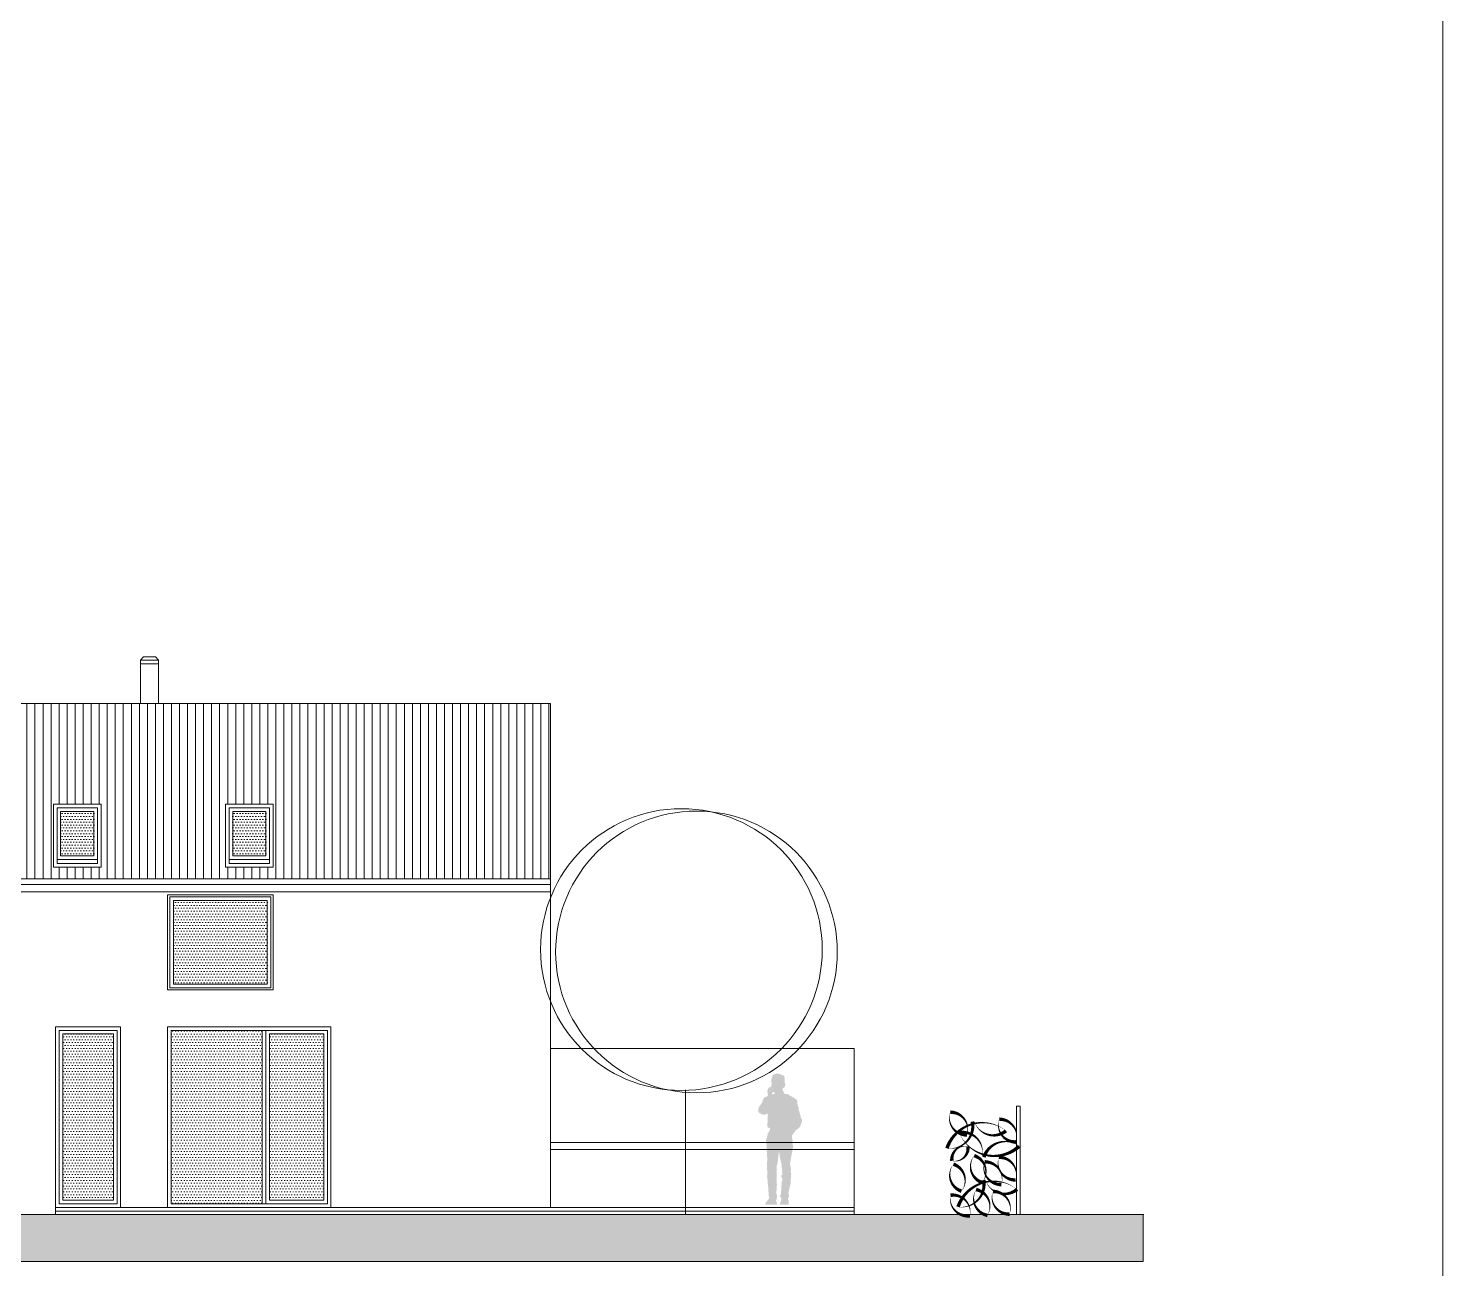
# Model space of a CAD drawing. Header units: metres. Extents: x -686 to 211, y -481 to 125.
# Drawn here: x -201.23 to -181.66, y -110.24 to -93.08 of the extents above; entities that cross this region are included whole.
import ezdxf

# ---------------------------------------------------------------- set-up
doc = ezdxf.new("R2010")
doc.units = ezdxf.units.M
for name, color, linetype in [('2 lidi', 4, 'Continuous'), ('SRAFA', 251, 'Continuous'), ('SRAFY', 3, 'Continuous'), ('stávající stromy', 86, 'Continuous'), ('zariz.predmety', 203, 'Continuous'), ('ZDIVO', 1, 'Continuous')]:
    doc.layers.add(name, color=color, linetype=linetype)
doc.layers.add('FLOATING-WINDOWS', color=2, linetype='Continuous', plot=False)
doc.layers.add('FLOATINGWINDOWS', color=2, linetype='Continuous', plot=False)
pattern_1 = [(0, (81.519393, 220.94663), (0.01984375, 0.0396875), [0, -0.0396875])]

# ---------------------------------------------------------------- blocks, each defined once
blk = doc.blocks.new('pan')
at = {"layer": '2 lidi'}
h = blk.add_hatch(color=254, dxfattribs=at)
h.dxf.hatch_style = 1
h.paths.add_polyline_path([(162.087, 139.288), (162.087, 139.304), (162.075, 139.323), (162.039, 139.455), (162.039, 139.474), (162.037, 139.487), (162.029, 139.499), (162.025, 139.515), (162.018, 139.57), (162.013, 139.582), (161.978, 139.607), (161.908, 139.646), (161.89, 139.659), (161.848, 139.663), (161.839, 139.674), (161.829, 139.695), (161.821, 139.708), (161.818, 139.736), (161.829, 139.749), (161.838, 139.749), (161.851, 139.772), (161.855, 139.791), (161.854, 139.81), (161.848, 139.815), (161.847, 139.883), (161.839, 139.911), (161.823, 139.919), (161.794, 139.931), (161.766, 139.942), (161.747, 139.944), (161.704, 139.936), (161.678, 139.915), (161.67, 139.893), (161.663, 139.861), (161.662, 139.83), (161.665, 139.815), (161.669, 139.803), (161.67, 139.8), (161.667, 139.798), (161.662, 139.786), (161.66, 139.763), (161.652, 139.761), (161.634, 139.75), (161.623, 139.745), (161.621, 139.741), (161.607, 139.705), (161.607, 139.696), (161.613, 139.654), (161.615, 139.642), (161.611, 139.633), (161.603, 139.628), (161.582, 139.619), (161.568, 139.617), (161.559, 139.609), (161.538, 139.558), (161.538, 139.548), (161.507, 139.502), (161.494, 139.486), (161.49, 139.474), (161.485, 139.461), (161.481, 139.45), (161.481, 139.431), (161.485, 139.412), (161.495, 139.4), (161.511, 139.391), (161.525, 139.383), (161.54, 139.378), (161.548, 139.377), (161.571, 139.375), (161.579, 139.378), (161.591, 139.38), (161.603, 139.39), (161.607, 139.392), (161.614, 139.385), (161.611, 139.363), (161.609, 139.346), (161.613, 139.329), (161.613, 139.288), (161.607, 139.255), (161.609, 139.234), (161.607, 139.208), (161.617, 139.198), (161.633, 139.192), (161.643, 139.184), (161.643, 139.167), (161.638, 139.153), (161.628, 139.141), (161.615, 139.118), (161.607, 139.109), (161.611, 139.1), (161.608, 139.08), (161.589, 139.029), (161.592, 138.989), (161.597, 138.955), (161.595, 138.93), (161.597, 138.887), (161.601, 138.851), (161.605, 138.777), (161.604, 138.715), (161.604, 138.669), (161.604, 138.643), (161.605, 138.543), (161.603, 138.528), (161.605, 138.515), (161.607, 138.507), (161.612, 138.429), (161.617, 138.387), (161.621, 138.358), (161.623, 138.34), (161.619, 138.317), (161.626, 138.294), (161.622, 138.276), (161.627, 138.252), (161.631, 138.245), (161.63, 138.239), (161.629, 138.235), (161.634, 138.23), (161.627, 138.211), (161.596, 138.171), (161.583, 138.155), (161.582, 138.147), (161.578, 138.144), (161.578, 138.133), (161.597, 138.128), (161.74, 138.128), (161.742, 138.151), (161.737, 138.159), (161.725, 138.192), (161.734, 138.203), (161.736, 138.209), (161.742, 138.245), (161.742, 138.258), (161.731, 138.286), (161.739, 138.404), (161.735, 138.456), (161.736, 138.591), (161.738, 138.675), (161.748, 138.703), (161.757, 138.779), (161.765, 138.849), (161.774, 138.857), (161.776, 138.804), (161.805, 138.681), (161.806, 138.649), (161.81, 138.613), (161.813, 138.596), (161.806, 138.576), (161.818, 138.56), (161.813, 138.546), (161.803, 138.538), (161.799, 138.516), (161.813, 138.498), (161.813, 138.465), (161.806, 138.448), (161.802, 138.38), (161.795, 138.27), (161.78, 138.25), (161.785, 138.242), (161.792, 138.23), (161.802, 138.232), (161.801, 138.195), (161.795, 138.181), (161.788, 138.164), (161.789, 138.154), (161.782, 138.148), (161.782, 138.128), (161.798, 138.128), (161.855, 138.128), (161.907, 138.134), (161.904, 138.155), (161.899, 138.159), (161.905, 138.173), (161.903, 138.184), (161.892, 138.2), (161.891, 138.221), (161.903, 138.238), (161.908, 138.25), (161.903, 138.274), (161.897, 138.29), (161.928, 138.421), (161.929, 138.483), (161.936, 138.51), (161.933, 138.542), (161.939, 138.556), (161.936, 138.567), (161.929, 138.585), (161.929, 138.6), (161.933, 138.61), (161.932, 138.633), (161.929, 138.657), (161.921, 138.698), (161.941, 138.818), (161.961, 138.907), (161.958, 139.004), (161.958, 139.018), (161.952, 139.028), (161.95, 139.046), (161.95, 139.058), (161.947, 139.069), (161.949, 139.09), (161.953, 139.092), (161.977, 139.131), (161.986, 139.131), (161.989, 139.145), (162.01, 139.17), (162.034, 139.18), (162.058, 139.209), (162.078, 139.254)])
h.paths.add_polyline_path([(161.678, 139.655), (161.67, 139.666), (161.668, 139.672), (161.671, 139.678), (161.678, 139.675), (161.679, 139.688), (161.684, 139.692), (161.695, 139.688), (161.703, 139.683), (161.708, 139.675), (161.703, 139.664), (161.689, 139.659)], flags=16)
h.paths.add_polyline_path([(161.683, 139.724), (161.679, 139.733), (161.684, 139.733), (161.687, 139.729), (161.688, 139.725)], flags=16)
h.paths.add_polyline_path([(161.638, 139.723), (161.642, 139.733), (161.658, 139.739), (161.648, 139.729)], flags=16)

msp = doc.modelspace()

# ---------------------------------------------------------------- hatches: boundary and pattern name
at = {"linetype": 'Continuous', "lineweight": 0}
h = msp.add_hatch(dxfattribs=at)
h.set_pattern_fill('DOTS', color=256, scale=0.025, style=0)
h.paths.add_polyline_path([(-200.781, -103.912), (-200.321, -103.912), (-200.321, -104.527), (-200.781, -104.527)])
h = msp.add_hatch(dxfattribs=at)
h.set_pattern_fill('DOTS', color=256, scale=0.025, style=0)
h.paths.add_polyline_path([(-198.4, -103.912), (-197.94, -103.912), (-197.94, -104.527), (-198.4, -104.527)])
h = msp.add_hatch(dxfattribs=at)
h.set_pattern_fill('DOTS', color=256, scale=0.025, style=0)
h.paths.add_polyline_path([(-199.221, -105.143), (-197.921, -105.143), (-197.921, -106.3), (-199.221, -106.3)])
h = msp.add_hatch(dxfattribs=at)
h.set_pattern_fill('DOTS', color=256, scale=0.025, style=0)
h.set_pattern_definition(pattern_1)
h.paths.add_polyline_path([(-200.051, -106.99), (-200.751, -106.99), (-200.751, -109.29), (-200.051, -109.29)])
h = msp.add_hatch(dxfattribs=at)
h.set_pattern_fill('DOTS', color=256, scale=0.025, style=0)
h.set_pattern_definition(pattern_1)
h.paths.add_polyline_path([(-197.99, -106.94), (-199.251, -106.94), (-199.251, -109.34), (-197.99, -109.34)])
h = msp.add_hatch(dxfattribs=at)
h.set_pattern_fill('DOTS', color=256, scale=0.025, style=0)
h.set_pattern_definition(pattern_1)
h.paths.add_polyline_path([(-197.14, -106.99), (-197.89, -106.99), (-197.89, -109.29), (-197.14, -109.29)])
at = {"layer": 'SRAFA', "linetype": 'Continuous', "lineweight": 0}
h = msp.add_hatch(dxfattribs=at)
h.set_pattern_fill('LINE', color=256, scale=0.035, angle=90, style=0)
h.paths.add_polyline_path([(-207.101, -102.42), (-194.001, -102.42), (-194.001, -104.842), (-207.101, -104.842)])
h.paths.add_polyline_path([(-205.356, -103.812), (-204.696, -103.812), (-204.696, -104.68), (-205.356, -104.68)], flags=16)
h.paths.add_polyline_path([(-202.951, -103.812), (-202.291, -103.812), (-202.291, -104.68), (-202.951, -104.68)], flags=16)
h.paths.add_polyline_path([(-200.881, -103.812), (-200.221, -103.812), (-200.221, -104.68), (-200.881, -104.68)], flags=16)
h.paths.add_polyline_path([(-198.5, -103.812), (-197.84, -103.812), (-197.84, -104.68), (-198.5, -104.68)], flags=16)
msp.add_hatch(color=256, dxfattribs=at).paths.add_polyline_path([(-214.267, -109.64), (-214.267, -110.14), (-185.799, -110.14), (-185.799, -109.49), (-212.001, -109.49), (-212.001, -109.64)])

# ---------------------------------------------------------------- linework, layer by layer
at = {"linetype": 'Continuous', "lineweight": 0}
for p, q in [((-194.001, -102.42), (-207.101, -102.42)), ((-194.001, -106.89), (-194.001, -102.427)), ((-207.101, -104.842), (-194.001, -104.842)), ((-207.101, -104.924), (-194.008, -104.924)), ((-207.101, -105.023), (-194.001, -105.023)), ((-197.04, -109.39), (-197.04, -106.89)), ((-194.001, -109.39), (-194.001, -106.89)), ((-189.801, -107.19), (-194.001, -107.19)), ((-189.801, -109.49), (-189.801, -107.19)), ((-189.801, -108.49), (-194.001, -108.49)), ((-189.801, -108.59), (-194.001, -108.59)), ((-189.801, -109.39), (-200.851, -109.39)), ((-199.301, -109.39), (-200.851, -109.39)), ((-200.851, -109.39), (-200.851, -109.49)), ((-189.801, -109.44), (-200.851, -109.44))]:
    msp.add_line(p, q, dxfattribs=at)
at = {"layer": 'FLOATING-WINDOWS', "linetype": 'Continuous', "lineweight": 0}
msp.add_lwpolyline([(-207.101, -102.42), (-194.001, -102.42), (-194.001, -104.842), (-207.101, -104.842)], close=True, dxfattribs=at)
at = {"layer": 'FLOATINGWINDOWS', "linetype": 'Continuous', "lineweight": 0}
msp.add_lwpolyline([(-181.655, -73.195), (-216.445, -73.195), (-216.445, -262.94), (-181.655, -262.94)], close=True, dxfattribs=at)
at = {"layer": 'SRAFA', "linetype": 'Continuous', "lineweight": 0, "flags": 128}
msp.add_lwpolyline([(-214.267, -109.64), (-214.267, -110.14), (-185.799, -110.14), (-185.799, -109.49), (-212.001, -109.49), (-212.001, -109.64)], close=True, dxfattribs=at)
at = {"layer": 'SRAFY', "linetype": 'Continuous', "lineweight": 0}
for p, q in [((-199.676, -101.82), (-199.633, -101.77)), ((-199.633, -101.77), (-199.47, -101.77)), ((-199.426, -101.82), (-199.47, -101.77)), ((-199.676, -102.42), (-199.676, -101.82)), ((-199.676, -101.82), (-199.426, -101.82)), ((-199.676, -101.87), (-199.426, -101.87)), ((-199.426, -102.42), (-199.426, -101.82)), ((-200.831, -103.862), (-200.271, -103.862)), ((-200.831, -104.63), (-200.831, -103.862)), ((-200.271, -104.63), (-200.271, -103.862)), ((-198.45, -103.862), (-197.89, -103.862)), ((-198.45, -104.63), (-198.45, -103.862)), ((-197.89, -104.63), (-197.89, -103.862)), ((-200.831, -104.577), (-200.271, -104.577)), ((-200.831, -104.63), (-200.271, -104.63)), ((-198.45, -104.577), (-197.89, -104.577)), ((-198.45, -104.63), (-197.89, -104.63)), ((-197.99, -106.94), (-197.99, -109.34)), ((-197.94, -106.94), (-197.94, -109.34)), ((-187.551, -109.49), (-187.551, -107.99)), ((-187.501, -107.99), (-187.551, -107.99)), ((-187.501, -109.49), (-187.501, -107.99))]:
    msp.add_line(p, q, dxfattribs=at)
for points in [[(-200.881, -103.812), (-200.221, -103.812), (-200.221, -104.68), (-200.881, -104.68)], [(-200.831, -103.862), (-200.271, -103.862), (-200.271, -104.63), (-200.831, -104.63)], [(-200.831, -103.862), (-200.271, -103.862), (-200.271, -104.577), (-200.831, -104.577)], [(-200.781, -103.912), (-200.321, -103.912), (-200.321, -104.527), (-200.781, -104.527)], [(-198.5, -103.812), (-197.84, -103.812), (-197.84, -104.68), (-198.5, -104.68)], [(-198.45, -103.862), (-197.89, -103.862), (-197.89, -104.63), (-198.45, -104.63)], [(-198.45, -103.862), (-197.89, -103.862), (-197.89, -104.577), (-198.45, -104.577)], [(-198.4, -103.912), (-197.94, -103.912), (-197.94, -104.527), (-198.4, -104.527)], [(-199.301, -105.063), (-197.841, -105.063), (-197.841, -106.38), (-199.301, -106.38)], [(-199.271, -105.093), (-197.871, -105.093), (-197.871, -106.35), (-199.271, -106.35)], [(-199.221, -105.143), (-197.921, -105.143), (-197.921, -106.3), (-199.221, -106.3)], [(-200.851, -106.89), (-199.951, -106.89), (-199.951, -109.39), (-200.851, -109.39)], [(-200.801, -106.94), (-200.001, -106.94), (-200.001, -109.34), (-200.801, -109.34)], [(-200.751, -106.99), (-200.051, -106.99), (-200.051, -109.29), (-200.751, -109.29)], [(-199.301, -106.89), (-197.04, -106.89), (-197.04, -109.39), (-199.301, -109.39)], [(-199.301, -106.89), (-197.04, -106.89), (-197.04, -109.39), (-199.301, -109.39)], [(-199.251, -106.94), (-197.09, -106.94), (-197.09, -109.34), (-199.251, -109.34)], [(-199.251, -106.94), (-197.99, -106.94), (-197.99, -109.34), (-199.251, -109.34)], [(-197.14, -106.99), (-197.89, -106.99), (-197.89, -109.29), (-197.14, -109.29)]]:
    msp.add_lwpolyline(points, close=True, dxfattribs=at)
at = {"layer": 'stávající stromy', "linetype": 'Continuous', "lineweight": 0}
msp.add_line((-192.134, -107.761), (-192.134, -109.49), dxfattribs=at)
for centre in [(-192.19, -105.822), (-191.982, -105.855)]:
    msp.add_circle(centre, 1.949, dxfattribs=at)
at = {"layer": 'zariz.predmety', "color": 253, "linetype": 'Continuous', "ltscale": 0.001}
for points in [[(-188.516, -108.572, 0, 0, 0.520567), (-188.516, -108.572, 0, 0.05, 0.520567), (-188.164, -108.203, 0, 0.05, 0.520567), (-188.133, -108.21, 0, 0.05, 0.520567), (-187.699, -108.33, 0, 0.05, 0.520567), (-188.516, -108.572, 0.05, 0.05, 0)], [(-188.24, -108.387, 0, 0, 0.520567), (-188.24, -108.387, 0, 0.05, 0.520567), (-188.47, -108.073, 0, 0.05, 0.520567), (-188.24, -108.387, 0.05, 0.05, 0)], [(-187.562, -108.484, 0, 0, 0.520567), (-187.562, -108.484, 0, 0.05, 0.520567), (-187.792, -108.17, 0, 0.05, 0.520567), (-187.562, -108.484, 0.05, 0.05, 0)], [(-187.516, -108.544, 0, 0, 0.520567), (-187.516, -108.544, 0, 0.05, 0.520567), (-188.004, -108.694, 0, 0.05, 0.520567), (-188.027, -108.672, 0, 0.05, 0.520567), (-188.346, -108.355, 0, 0.05, 0.520567), (-187.516, -108.544, 0.05, 0.05, 0)], [(-188.447, -108.745, 0, 0, 0.520567), (-188.447, -108.745, 0, 0.05, 0.520567), (-188.225, -108.546, 0, 0.05, 0.520567), (-188.447, -108.745, 0.05, 0.05, 0)], [(-188.315, -109.165, 0, 0, 0.520567), (-188.315, -109.165, 0, 0.05, 0.520567), (-188.426, -108.792, 0, 0.05, 0.520567), (-188.315, -109.165, 0.05, 0.05, 0)], [(-188.028, -109.046, 0, 0, 0.520567), (-188.028, -109.046, 0, 0.05, 0.520567), (-188.138, -108.673, 0, 0.05, 0.520567), (-188.028, -109.046, 0.05, 0.05, 0)], [(-187.764, -109.073, 0, 0, 0.520567), (-187.764, -109.073, 0, 0.05, 0.520567), (-187.994, -108.76, 0, 0.05, 0.520567), (-187.764, -109.073, 0.05, 0.05, 0)], [(-187.567, -109.01, 0, 0, 0.520567), (-187.567, -109.01, 0, 0.05, 0.520567), (-187.797, -108.697, 0, 0.05, 0.520567), (-187.567, -109.01, 0.05, 0.05, 0)], [(-188.362, -109.382, 0, 0, 0.520567), (-188.362, -109.382, 0, 0.05, 0.520567), (-188.009, -109.012, 0, 0.05, 0.520567), (-187.979, -109.02, 0, 0.05, 0.520567), (-187.545, -109.14, 0, 0.05, 0.520567), (-188.362, -109.382, 0.05, 0.05, 0)], [(-188.465, -109.222, 0, 0, 0.520567), (-188.465, -109.222, 0, 0.05, 0.520567), (-188.198, -109.505, 0, 0.05, 0.520567), (-188.465, -109.222, 0.05, 0.05, 0)], [(-188.112, -109.143, 0, 0, 0.520567), (-188.112, -109.143, 0, 0.05, 0.520567), (-187.956, -109.5, 0, 0.05, 0.520567), (-188.112, -109.143, 0.05, 0.05, 0)], [(-187.65, -109.483, 0, 0, 0.520567), (-187.65, -109.483, 0, 0.05, 0.520567), (-187.88, -109.169, 0, 0.05, 0.520567), (-187.65, -109.483, 0.05, 0.05, 0)]]:
    msp.add_lwpolyline(points, format="xyseb", close=True, dxfattribs=at)
at = {"layer": 'ZDIVO', "linetype": 'Continuous', "lineweight": 0}
msp.add_line((-185.79, -109.49), (-212.001, -109.49), dxfattribs=at)

# ---------------------------------------------------------------- block references
at = {"linetype": 'Continuous', "lineweight": 0}
msp.add_blockref('pan', (-352.608, -247.482), dxfattribs=at)

doc.saveas('drawing.dxf')
